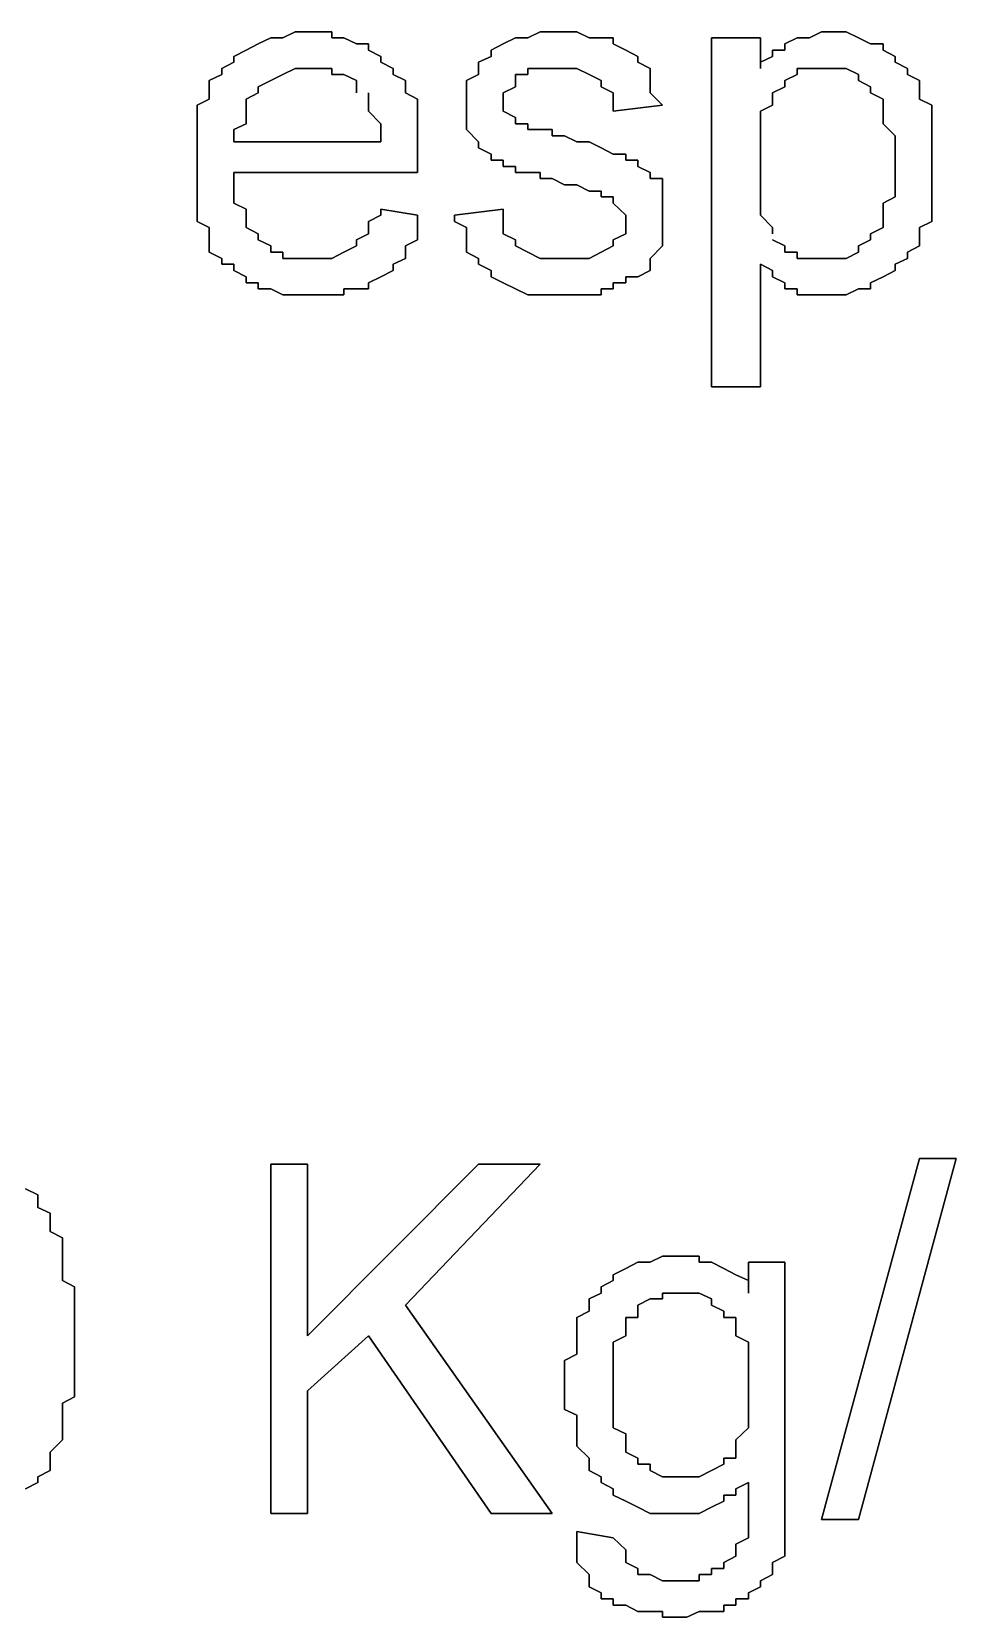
# Model space of a CAD drawing. Header units: metres. Extents: x 2.9 to 42.8, y 1.7 to 28.7.
# Drawn here: x 40.7582 to 41.0245, y 23.585 to 24.0418 of the extents above; entities that cross this region are included whole.
import ezdxf

# ---------------------------------------------------------------- set-up
doc = ezdxf.new("R2010")
doc.units = ezdxf.units.M
doc.layers.add('GRIS', color=8, linetype='Continuous')

msp = doc.modelspace()

# ---------------------------------------------------------------- linework, layer by layer
at = {"layer": 'GRIS', "lineweight": -3}
for points in [[(40.834, 24.0418), (40.8305, 24.04), (40.834, 24.0418)], [(40.8376, 24.0418), (40.834, 24.0418), (40.8376, 24.0418)], [(40.8411, 24.0418), (40.8376, 24.0418), (40.8411, 24.0418)], [(40.8446, 24.0418), (40.8411, 24.0418), (40.8446, 24.0418)], [(40.8446, 24.04), (40.8446, 24.0418), (40.8446, 24.04)], [(40.9046, 24.0418), (40.9011, 24.04), (40.9046, 24.0418)], [(40.9081, 24.0418), (40.9046, 24.0418), (40.9081, 24.0418)], [(40.9116, 24.0418), (40.9081, 24.0418), (40.9116, 24.0418)], [(40.9152, 24.0418), (40.9116, 24.0418), (40.9152, 24.0418)], [(40.9187, 24.04), (40.9152, 24.0418), (40.9187, 24.04)], [(40.9857, 24.0418), (40.9822, 24.04), (40.9857, 24.0418)], [(40.9893, 24.0418), (40.9857, 24.0418), (40.9893, 24.0418)], [(40.9928, 24.0418), (40.9893, 24.0418), (40.9928, 24.0418)], [(40.9963, 24.04), (40.9928, 24.0418), (40.9963, 24.04)], [(40.8234, 24.0383), (40.8199, 24.0365), (40.8234, 24.0383)], [(40.827, 24.04), (40.8234, 24.0383), (40.827, 24.04)], [(40.8305, 24.04), (40.827, 24.04), (40.8305, 24.04)], [(40.8481, 24.04), (40.8446, 24.04), (40.8481, 24.04)], [(40.8517, 24.0383), (40.8481, 24.04), (40.8517, 24.0383)], [(40.8552, 24.0383), (40.8517, 24.0383), (40.8552, 24.0383)], [(40.8552, 24.0365), (40.8552, 24.0383), (40.8552, 24.0365)], [(40.894, 24.0383), (40.8905, 24.0365), (40.894, 24.0383)], [(40.8975, 24.04), (40.894, 24.0383), (40.8975, 24.04)], [(40.9011, 24.04), (40.8975, 24.04), (40.9011, 24.04)], [(40.9222, 24.04), (40.9187, 24.04), (40.9222, 24.04)], [(40.9257, 24.04), (40.9222, 24.04), (40.9257, 24.04)], [(40.9257, 24.0383), (40.9257, 24.04), (40.9257, 24.0383)], [(40.9293, 24.0365), (40.9257, 24.0383), (40.9293, 24.0365)], [(40.9681, 24.04), (40.954, 24.04), (40.9681, 24.04)], [(40.954, 24.04), (40.954, 23.9395), (40.954, 24.04)], [(40.9681, 24.0312), (40.9681, 24.04), (40.9681, 24.0312)], [(40.9787, 24.04), (40.9751, 24.0383), (40.9787, 24.04)], [(40.9751, 24.0383), (40.9751, 24.0365), (40.9751, 24.0383)], [(40.9822, 24.04), (40.9787, 24.04), (40.9822, 24.04)], [(40.9998, 24.0383), (40.9963, 24.04), (40.9998, 24.0383)], [(41.0034, 24.0383), (40.9998, 24.0383), (41.0034, 24.0383)], [(41.0034, 24.0365), (41.0034, 24.0383), (41.0034, 24.0365)], [(40.8164, 24.033), (40.8129, 24.0312), (40.8164, 24.033)], [(40.8199, 24.0365), (40.8164, 24.0347), (40.8199, 24.0365)], [(40.8164, 24.0347), (40.8164, 24.033), (40.8164, 24.0347)], [(40.8587, 24.0347), (40.8552, 24.0365), (40.8587, 24.0347)], [(40.8587, 24.033), (40.8587, 24.0347), (40.8587, 24.033)], [(40.8623, 24.0312), (40.8587, 24.033), (40.8623, 24.0312)], [(40.8905, 24.0347), (40.8869, 24.033), (40.8905, 24.0347)], [(40.8869, 24.033), (40.8869, 24.0312), (40.8869, 24.033)], [(40.8905, 24.0365), (40.8905, 24.0347), (40.8905, 24.0365)], [(40.9328, 24.0347), (40.9293, 24.0365), (40.9328, 24.0347)], [(40.9328, 24.033), (40.9328, 24.0347), (40.9328, 24.033)], [(40.9363, 24.0312), (40.9328, 24.033), (40.9363, 24.0312)], [(40.9716, 24.0347), (40.9681, 24.033), (40.9716, 24.0347)], [(40.9681, 24.033), (40.9681, 24.0312), (40.9681, 24.033)], [(40.9751, 24.0365), (40.9716, 24.0365), (40.9751, 24.0365)], [(40.9716, 24.0365), (40.9716, 24.0347), (40.9716, 24.0365)], [(41.0069, 24.0347), (41.0034, 24.0365), (41.0069, 24.0347)], [(41.0069, 24.033), (41.0069, 24.0347), (41.0069, 24.033)], [(41.0104, 24.0312), (41.0069, 24.033), (41.0104, 24.0312)], [(40.8129, 24.0295), (40.8093, 24.0277), (40.8129, 24.0295)], [(40.8093, 24.0277), (40.8093, 24.0259), (40.8093, 24.0277)], [(40.8129, 24.0312), (40.8129, 24.0295), (40.8129, 24.0312)], [(40.8234, 24.0259), (40.827, 24.0277), (40.8234, 24.0259)], [(40.827, 24.0277), (40.8305, 24.0295), (40.827, 24.0277)], [(40.8305, 24.0295), (40.834, 24.0312), (40.8305, 24.0295)], [(40.834, 24.0312), (40.8376, 24.0312), (40.834, 24.0312)], [(40.8376, 24.0312), (40.8411, 24.0312), (40.8376, 24.0312)], [(40.8411, 24.0312), (40.8446, 24.0312), (40.8411, 24.0312)], [(40.8446, 24.0312), (40.8446, 24.0295), (40.8446, 24.0312)], [(40.8446, 24.0295), (40.8481, 24.0295), (40.8446, 24.0295)], [(40.8481, 24.0295), (40.8517, 24.0277), (40.8481, 24.0295)], [(40.8517, 24.0277), (40.8517, 24.0259), (40.8517, 24.0277)], [(40.8623, 24.0295), (40.8623, 24.0312), (40.8623, 24.0295)], [(40.8658, 24.0277), (40.8623, 24.0295), (40.8658, 24.0277)], [(40.8658, 24.0259), (40.8658, 24.0277), (40.8658, 24.0259)], [(40.8869, 24.0295), (40.8834, 24.0277), (40.8869, 24.0295)], [(40.8834, 24.0277), (40.8834, 24.0259), (40.8834, 24.0277)], [(40.8869, 24.0312), (40.8869, 24.0295), (40.8869, 24.0312)], [(40.8975, 24.0277), (40.8975, 24.0295), (40.8975, 24.0277)], [(40.8975, 24.0295), (40.9011, 24.0295), (40.8975, 24.0295)], [(40.8975, 24.0259), (40.8975, 24.0277), (40.8975, 24.0259)], [(40.9011, 24.0295), (40.9011, 24.0312), (40.9011, 24.0295)], [(40.9011, 24.0312), (40.9046, 24.0312), (40.9011, 24.0312)], [(40.9046, 24.0312), (40.9081, 24.0312), (40.9046, 24.0312)], [(40.9081, 24.0312), (40.9116, 24.0312), (40.9081, 24.0312)], [(40.9116, 24.0312), (40.9152, 24.0312), (40.9116, 24.0312)], [(40.9152, 24.0312), (40.9187, 24.0295), (40.9152, 24.0312)], [(40.9187, 24.0295), (40.9222, 24.0277), (40.9187, 24.0295)], [(40.9222, 24.0277), (40.9222, 24.0259), (40.9222, 24.0277)], [(40.9363, 24.0277), (40.9363, 24.0312), (40.9363, 24.0277)], [(40.9363, 24.0259), (40.9363, 24.0277), (40.9363, 24.0259)], [(40.9751, 24.0277), (40.9787, 24.0295), (40.9751, 24.0277)], [(40.9751, 24.0259), (40.9751, 24.0277), (40.9751, 24.0259)], [(40.9787, 24.0295), (40.9787, 24.0312), (40.9787, 24.0295)], [(40.9787, 24.0312), (40.9822, 24.0312), (40.9787, 24.0312)], [(40.9822, 24.0312), (40.9857, 24.0312), (40.9822, 24.0312)], [(40.9857, 24.0312), (40.9893, 24.0312), (40.9857, 24.0312)], [(40.9893, 24.0312), (40.9928, 24.0312), (40.9893, 24.0312)], [(40.9928, 24.0312), (40.9963, 24.0295), (40.9928, 24.0312)], [(40.9963, 24.0295), (40.9963, 24.0277), (40.9963, 24.0295)], [(40.9963, 24.0277), (40.9998, 24.0259), (40.9963, 24.0277)], [(41.0104, 24.0295), (41.0104, 24.0312), (41.0104, 24.0295)], [(41.0139, 24.0277), (41.0104, 24.0295), (41.0139, 24.0277)], [(41.0139, 24.0259), (41.0139, 24.0277), (41.0139, 24.0259)], [(40.8093, 24.0259), (40.8093, 24.0242), (40.8093, 24.0259)], [(40.8093, 24.0242), (40.8093, 24.0224), (40.8093, 24.0242)], [(40.8199, 24.0224), (40.8234, 24.0242), (40.8199, 24.0224)], [(40.8234, 24.0242), (40.8234, 24.0259), (40.8234, 24.0242)], [(40.8517, 24.0259), (40.8517, 24.0242), (40.8517, 24.0259)], [(40.8552, 24.0242), (40.8552, 24.0224), (40.8552, 24.0242)], [(40.8658, 24.0242), (40.8658, 24.0259), (40.8658, 24.0242)], [(40.8693, 24.0224), (40.8658, 24.0242), (40.8693, 24.0224)], [(40.8834, 24.0259), (40.8834, 24.0224), (40.8834, 24.0259)], [(40.894, 24.0242), (40.8975, 24.0259), (40.894, 24.0242)], [(40.894, 24.0224), (40.894, 24.0242), (40.894, 24.0224)], [(40.9222, 24.0259), (40.9257, 24.0242), (40.9222, 24.0259)], [(40.9257, 24.0242), (40.9257, 24.0224), (40.9257, 24.0242)], [(40.9363, 24.0242), (40.9363, 24.0259), (40.9363, 24.0242)], [(40.9399, 24.0206), (40.9363, 24.0242), (40.9399, 24.0206)], [(40.9716, 24.0242), (40.9751, 24.0259), (40.9716, 24.0242)], [(40.9716, 24.0224), (40.9716, 24.0242), (40.9716, 24.0224)], [(40.9998, 24.0259), (40.9998, 24.0242), (40.9998, 24.0259)], [(40.9998, 24.0242), (41.0034, 24.0224), (40.9998, 24.0242)], [(41.0139, 24.0242), (41.0139, 24.0259), (41.0139, 24.0242)], [(41.0139, 24.0224), (41.0139, 24.0242), (41.0139, 24.0224)], [(40.8093, 24.0224), (40.8058, 24.0206), (40.8093, 24.0224)], [(40.8058, 24.0206), (40.8058, 24.0189), (40.8058, 24.0206)], [(40.8058, 24.0189), (40.8058, 24.0153), (40.8058, 24.0189)], [(40.8199, 24.0206), (40.8199, 24.0224), (40.8199, 24.0206)], [(40.8199, 24.0189), (40.8199, 24.0206), (40.8199, 24.0189)], [(40.8199, 24.0153), (40.8199, 24.0189), (40.8199, 24.0153)], [(40.8552, 24.0224), (40.8552, 24.0206), (40.8552, 24.0224)], [(40.8552, 24.0206), (40.8552, 24.0189), (40.8552, 24.0206)], [(40.8552, 24.0189), (40.8587, 24.0153), (40.8552, 24.0189)], [(40.8693, 24.0206), (40.8693, 24.0224), (40.8693, 24.0206)], [(40.8693, 24.0189), (40.8693, 24.0206), (40.8693, 24.0189)], [(40.8693, 24.0153), (40.8693, 24.0189), (40.8693, 24.0153)], [(40.8834, 24.0224), (40.8834, 24.0206), (40.8834, 24.0224)], [(40.8834, 24.0206), (40.8834, 24.0171), (40.8834, 24.0206)], [(40.894, 24.0189), (40.894, 24.0224), (40.894, 24.0189)], [(40.8975, 24.0171), (40.894, 24.0189), (40.8975, 24.0171)], [(40.9257, 24.0224), (40.9257, 24.0189), (40.9257, 24.0224)], [(40.9257, 24.0189), (40.9399, 24.0206), (40.9257, 24.0189)], [(40.9681, 24.0189), (40.9716, 24.0206), (40.9681, 24.0189)], [(40.9681, 24.0171), (40.9681, 24.0189), (40.9681, 24.0171)], [(40.9716, 24.0206), (40.9716, 24.0224), (40.9716, 24.0206)], [(41.0034, 24.0224), (41.0034, 24.0206), (41.0034, 24.0224)], [(41.0034, 24.0206), (41.0034, 24.0189), (41.0034, 24.0206)], [(41.0034, 24.0189), (41.0034, 24.0171), (41.0034, 24.0189)], [(41.0175, 24.0206), (41.0139, 24.0224), (41.0175, 24.0206)], [(41.0175, 24.0189), (41.0175, 24.0206), (41.0175, 24.0189)], [(41.0175, 24.0171), (41.0175, 24.0189), (41.0175, 24.0171)], [(40.8058, 24.0153), (40.8058, 24.0136), (40.8058, 24.0153)], [(40.8164, 24.0136), (40.8199, 24.0153), (40.8164, 24.0136)], [(40.8587, 24.0153), (40.8587, 24.0136), (40.8587, 24.0153)], [(40.8693, 24.0136), (40.8693, 24.0153), (40.8693, 24.0136)], [(40.8834, 24.0171), (40.8834, 24.0153), (40.8834, 24.0171)], [(40.8834, 24.0153), (40.8834, 24.0136), (40.8834, 24.0153)], [(40.8975, 24.0153), (40.8975, 24.0171), (40.8975, 24.0153)], [(40.9011, 24.0153), (40.8975, 24.0153), (40.9011, 24.0153)], [(40.9011, 24.0136), (40.9011, 24.0153), (40.9011, 24.0136)], [(40.9681, 24.0153), (40.9681, 24.0171), (40.9681, 24.0153)], [(40.9681, 24.0118), (40.9681, 24.0153), (40.9681, 24.0118)], [(41.0034, 24.0171), (41.0034, 24.0153), (41.0034, 24.0171)], [(41.0034, 24.0153), (41.0069, 24.0118), (41.0034, 24.0153)], [(41.0175, 24.0136), (41.0175, 24.0171), (41.0175, 24.0136)], [(40.8058, 24.0136), (40.8058, 24.0118), (40.8058, 24.0136)], [(40.8058, 24.0118), (40.8058, 24.0083), (40.8058, 24.0118)], [(40.8164, 24.0101), (40.8164, 24.0136), (40.8164, 24.0101)], [(40.8587, 24.0101), (40.8164, 24.0101), (40.8587, 24.0101)], [(40.8587, 24.0136), (40.8587, 24.0101), (40.8587, 24.0136)], [(40.8693, 24.0101), (40.8693, 24.0136), (40.8693, 24.0101)], [(40.8693, 24.0083), (40.8693, 24.0101), (40.8693, 24.0083)], [(40.8834, 24.0136), (40.8869, 24.0101), (40.8834, 24.0136)], [(40.8869, 24.0101), (40.8869, 24.0083), (40.8869, 24.0101)], [(40.9046, 24.0136), (40.9011, 24.0136), (40.9046, 24.0136)], [(40.9081, 24.0136), (40.9046, 24.0136), (40.9081, 24.0136)], [(40.9081, 24.0118), (40.9081, 24.0136), (40.9081, 24.0118)], [(40.9116, 24.0118), (40.9081, 24.0118), (40.9116, 24.0118)], [(40.9152, 24.0101), (40.9116, 24.0118), (40.9152, 24.0101)], [(40.9187, 24.0101), (40.9152, 24.0101), (40.9187, 24.0101)], [(40.9222, 24.0083), (40.9187, 24.0101), (40.9222, 24.0083)], [(40.9681, 24.0101), (40.9681, 24.0118), (40.9681, 24.0101)], [(40.9681, 24.0083), (40.9681, 24.0101), (40.9681, 24.0083)], [(41.0069, 24.0118), (41.0069, 24.0101), (41.0069, 24.0118)], [(41.0069, 24.0101), (41.0069, 24.0065), (41.0069, 24.0101)], [(41.0175, 24.0118), (41.0175, 24.0136), (41.0175, 24.0118)], [(41.0175, 24.0101), (41.0175, 24.0118), (41.0175, 24.0101)], [(41.0175, 24.0065), (41.0175, 24.0101), (41.0175, 24.0065)], [(40.8058, 24.0083), (40.8058, 24.0065), (40.8058, 24.0083)], [(40.8058, 24.0065), (40.8058, 24.003), (40.8058, 24.0065)], [(40.8693, 24.0048), (40.8693, 24.0083), (40.8693, 24.0048)], [(40.8869, 24.0083), (40.8905, 24.0065), (40.8869, 24.0083)], [(40.8905, 24.0065), (40.8905, 24.0048), (40.8905, 24.0065)], [(40.9257, 24.0065), (40.9222, 24.0083), (40.9257, 24.0065)], [(40.9293, 24.0065), (40.9257, 24.0065), (40.9293, 24.0065)], [(40.9293, 24.0048), (40.9293, 24.0065), (40.9293, 24.0048)], [(40.9681, 24.0048), (40.9681, 24.0083), (40.9681, 24.0048)], [(41.0069, 24.0065), (41.0069, 24.0048), (41.0069, 24.0065)], [(41.0175, 24.0048), (41.0175, 24.0065), (41.0175, 24.0048)], [(40.8058, 24.003), (40.8058, 24.0012), (40.8058, 24.003)], [(40.8058, 24.0012), (40.8058, 23.9995), (40.8058, 24.0012)], [(40.8164, 23.9977), (40.8164, 24.0012), (40.8164, 23.9977)], [(40.8164, 24.0012), (40.8693, 24.0012), (40.8164, 24.0012)], [(40.8693, 24.003), (40.8693, 24.0048), (40.8693, 24.003)], [(40.8693, 24.0012), (40.8693, 24.003), (40.8693, 24.0012)], [(40.8905, 24.0048), (40.894, 24.0048), (40.8905, 24.0048)], [(40.894, 24.0048), (40.894, 24.003), (40.894, 24.0048)], [(40.894, 24.003), (40.8975, 24.003), (40.894, 24.003)], [(40.8975, 24.003), (40.8975, 24.0012), (40.8975, 24.003)], [(40.8975, 24.0012), (40.9011, 24.0012), (40.8975, 24.0012)], [(40.9011, 24.0012), (40.9046, 24.0012), (40.9011, 24.0012)], [(40.9046, 24.0012), (40.9046, 23.9995), (40.9046, 24.0012)], [(40.9328, 24.0048), (40.9293, 24.0048), (40.9328, 24.0048)], [(40.9328, 24.003), (40.9328, 24.0048), (40.9328, 24.003)], [(40.9363, 24.0012), (40.9328, 24.003), (40.9363, 24.0012)], [(40.9363, 23.9995), (40.9363, 24.0012), (40.9363, 23.9995)], [(40.9681, 24.003), (40.9681, 24.0048), (40.9681, 24.003)], [(40.9681, 23.9995), (40.9681, 24.003), (40.9681, 23.9995)], [(41.0069, 24.0048), (41.0069, 24.003), (41.0069, 24.0048)], [(41.0069, 24.003), (41.0069, 23.9995), (41.0069, 24.003)], [(41.0175, 24.0012), (41.0175, 24.0048), (41.0175, 24.0012)], [(41.0175, 23.9995), (41.0175, 24.0012), (41.0175, 23.9995)], [(40.8058, 23.9995), (40.8058, 23.9959), (40.8058, 23.9995)], [(40.8058, 23.9959), (40.8058, 23.9942), (40.8058, 23.9959)], [(40.8164, 23.9959), (40.8164, 23.9977), (40.8164, 23.9959)], [(40.8164, 23.9924), (40.8164, 23.9959), (40.8164, 23.9924)], [(40.9046, 23.9995), (40.9081, 23.9995), (40.9046, 23.9995)], [(40.9081, 23.9995), (40.9116, 23.9977), (40.9081, 23.9995)], [(40.9116, 23.9977), (40.9152, 23.9977), (40.9116, 23.9977)], [(40.9152, 23.9977), (40.9187, 23.9959), (40.9152, 23.9977)], [(40.9187, 23.9959), (40.9222, 23.9959), (40.9187, 23.9959)], [(40.9222, 23.9959), (40.9222, 23.9942), (40.9222, 23.9959)], [(40.9399, 23.9995), (40.9363, 23.9995), (40.9399, 23.9995)], [(40.9399, 23.9977), (40.9399, 23.9995), (40.9399, 23.9977)], [(40.9399, 23.9959), (40.9399, 23.9977), (40.9399, 23.9959)], [(40.9399, 23.9924), (40.9399, 23.9959), (40.9399, 23.9924)], [(40.9681, 23.9977), (40.9681, 23.9995), (40.9681, 23.9977)], [(40.9681, 23.9942), (40.9681, 23.9977), (40.9681, 23.9942)], [(41.0069, 23.9995), (41.0069, 23.9977), (41.0069, 23.9995)], [(41.0069, 23.9977), (41.0069, 23.9942), (41.0069, 23.9977)], [(41.0175, 23.9959), (41.0175, 23.9995), (41.0175, 23.9959)], [(41.0175, 23.9942), (41.0175, 23.9959), (41.0175, 23.9942)], [(40.8058, 23.9942), (40.8058, 23.9907), (40.8058, 23.9942)], [(40.8199, 23.9907), (40.8164, 23.9924), (40.8199, 23.9907)], [(40.9222, 23.9942), (40.9257, 23.9942), (40.9222, 23.9942)], [(40.9257, 23.9942), (40.9257, 23.9924), (40.9257, 23.9942)], [(40.9257, 23.9924), (40.9293, 23.9889), (40.9257, 23.9924)], [(40.9399, 23.9907), (40.9399, 23.9924), (40.9399, 23.9907)], [(40.9681, 23.9924), (40.9681, 23.9942), (40.9681, 23.9924)], [(40.9681, 23.9907), (40.9681, 23.9924), (40.9681, 23.9907)], [(41.0069, 23.9942), (41.0034, 23.9924), (41.0069, 23.9942)], [(41.0034, 23.9924), (41.0034, 23.9907), (41.0034, 23.9924)], [(41.0175, 23.9924), (41.0175, 23.9942), (41.0175, 23.9924)], [(41.0175, 23.9889), (41.0175, 23.9924), (41.0175, 23.9889)], [(40.8058, 23.9907), (40.8058, 23.9889), (40.8058, 23.9907)], [(40.8058, 23.9889), (40.8058, 23.9871), (40.8058, 23.9889)], [(40.8058, 23.9871), (40.8093, 23.9854), (40.8058, 23.9871)], [(40.8199, 23.9889), (40.8199, 23.9907), (40.8199, 23.9889)], [(40.8199, 23.9854), (40.8199, 23.9889), (40.8199, 23.9854)], [(40.8587, 23.9889), (40.8552, 23.9871), (40.8587, 23.9889)], [(40.8552, 23.9871), (40.8552, 23.9836), (40.8552, 23.9871)], [(40.8587, 23.9907), (40.8587, 23.9889), (40.8587, 23.9907)], [(40.8693, 23.9889), (40.8587, 23.9907), (40.8693, 23.9889)], [(40.8693, 23.9871), (40.8693, 23.9889), (40.8693, 23.9871)], [(40.8693, 23.9836), (40.8693, 23.9871), (40.8693, 23.9836)], [(40.894, 23.9907), (40.8799, 23.9889), (40.894, 23.9907)], [(40.8799, 23.9889), (40.8799, 23.9871), (40.8799, 23.9889)], [(40.8799, 23.9871), (40.8834, 23.9854), (40.8799, 23.9871)], [(40.894, 23.9889), (40.894, 23.9907), (40.894, 23.9889)], [(40.894, 23.9854), (40.894, 23.9889), (40.894, 23.9854)], [(40.9293, 23.9889), (40.9293, 23.9871), (40.9293, 23.9889)], [(40.9293, 23.9871), (40.9293, 23.9854), (40.9293, 23.9871)], [(40.9399, 23.9889), (40.9399, 23.9907), (40.9399, 23.9889)], [(40.9399, 23.9871), (40.9399, 23.9889), (40.9399, 23.9871)], [(40.9399, 23.9836), (40.9399, 23.9871), (40.9399, 23.9836)], [(40.9681, 23.9889), (40.9681, 23.9907), (40.9681, 23.9889)], [(40.9716, 23.9854), (40.9681, 23.9889), (40.9716, 23.9854)], [(41.0034, 23.9907), (41.0034, 23.9871), (41.0034, 23.9907)], [(41.0034, 23.9871), (41.0034, 23.9854), (41.0034, 23.9871)], [(41.0139, 23.9854), (41.0175, 23.9871), (41.0139, 23.9854)], [(41.0175, 23.9871), (41.0175, 23.9889), (41.0175, 23.9871)], [(40.8093, 23.9854), (40.8093, 23.9818), (40.8093, 23.9854)], [(40.8234, 23.9836), (40.8199, 23.9854), (40.8234, 23.9836)], [(40.8234, 23.9818), (40.8234, 23.9836), (40.8234, 23.9818)], [(40.8552, 23.9836), (40.8517, 23.9818), (40.8552, 23.9836)], [(40.8693, 23.9818), (40.8693, 23.9836), (40.8693, 23.9818)], [(40.8834, 23.9854), (40.8834, 23.9818), (40.8834, 23.9854)], [(40.894, 23.9836), (40.894, 23.9854), (40.894, 23.9836)], [(40.8975, 23.9818), (40.894, 23.9836), (40.8975, 23.9818)], [(40.9293, 23.9836), (40.9257, 23.9818), (40.9293, 23.9836)], [(40.9293, 23.9854), (40.9293, 23.9836), (40.9293, 23.9854)], [(40.9399, 23.9818), (40.9399, 23.9836), (40.9399, 23.9818)], [(40.9716, 23.9836), (40.9716, 23.9854), (40.9716, 23.9836)], [(41.0034, 23.9854), (40.9998, 23.9836), (41.0034, 23.9854)], [(40.9998, 23.9836), (40.9998, 23.9818), (40.9998, 23.9836)], [(41.0139, 23.9836), (41.0139, 23.9854), (41.0139, 23.9836)], [(41.0139, 23.9818), (41.0139, 23.9836), (41.0139, 23.9818)], [(40.8093, 23.9818), (40.8093, 23.9801), (40.8093, 23.9818)], [(40.8093, 23.9801), (40.8093, 23.9783), (40.8093, 23.9801)], [(40.8093, 23.9783), (40.8129, 23.9765), (40.8093, 23.9783)], [(40.827, 23.9801), (40.8234, 23.9818), (40.827, 23.9801)], [(40.827, 23.9783), (40.827, 23.9801), (40.827, 23.9783)], [(40.8305, 23.9783), (40.827, 23.9783), (40.8305, 23.9783)], [(40.8305, 23.9765), (40.8305, 23.9783), (40.8305, 23.9765)], [(40.8481, 23.9783), (40.8446, 23.9765), (40.8481, 23.9783)], [(40.8517, 23.9801), (40.8481, 23.9783), (40.8517, 23.9801)], [(40.8517, 23.9818), (40.8517, 23.9801), (40.8517, 23.9818)], [(40.8658, 23.9801), (40.8693, 23.9818), (40.8658, 23.9801)], [(40.8658, 23.9783), (40.8658, 23.9801), (40.8658, 23.9783)], [(40.8658, 23.9765), (40.8658, 23.9783), (40.8658, 23.9765)], [(40.8834, 23.9818), (40.8834, 23.9801), (40.8834, 23.9818)], [(40.8834, 23.9801), (40.8834, 23.9783), (40.8834, 23.9801)], [(40.8834, 23.9783), (40.8869, 23.9765), (40.8834, 23.9783)], [(40.8975, 23.9801), (40.8975, 23.9818), (40.8975, 23.9801)], [(40.9011, 23.9783), (40.8975, 23.9801), (40.9011, 23.9783)], [(40.9046, 23.9765), (40.9011, 23.9783), (40.9046, 23.9765)], [(40.9222, 23.9783), (40.9187, 23.9765), (40.9222, 23.9783)], [(40.9257, 23.9801), (40.9222, 23.9783), (40.9257, 23.9801)], [(40.9257, 23.9818), (40.9257, 23.9801), (40.9257, 23.9818)], [(40.9363, 23.9765), (40.9399, 23.9801), (40.9363, 23.9765)], [(40.9399, 23.9801), (40.9399, 23.9818), (40.9399, 23.9801)], [(40.9751, 23.9801), (40.9716, 23.9818), (40.9751, 23.9801)], [(40.9751, 23.9783), (40.9751, 23.9801), (40.9751, 23.9783)], [(40.9787, 23.9783), (40.9751, 23.9783), (40.9787, 23.9783)], [(40.9787, 23.9765), (40.9787, 23.9783), (40.9787, 23.9765)], [(40.9963, 23.9783), (40.9928, 23.9765), (40.9963, 23.9783)], [(40.9998, 23.9818), (40.9963, 23.9801), (40.9998, 23.9818)], [(40.9963, 23.9801), (40.9963, 23.9783), (40.9963, 23.9801)], [(41.0104, 23.9783), (41.0139, 23.9801), (41.0104, 23.9783)], [(41.0104, 23.9765), (41.0104, 23.9783), (41.0104, 23.9765)], [(41.0139, 23.9801), (41.0139, 23.9818), (41.0139, 23.9801)], [(40.8129, 23.9765), (40.8129, 23.9748), (40.8129, 23.9765)], [(40.8129, 23.9748), (40.8164, 23.9748), (40.8129, 23.9748)], [(40.8164, 23.9748), (40.8164, 23.973), (40.8164, 23.9748)], [(40.8164, 23.973), (40.8199, 23.9712), (40.8164, 23.973)], [(40.834, 23.9765), (40.8305, 23.9765), (40.834, 23.9765)], [(40.8376, 23.9765), (40.834, 23.9765), (40.8376, 23.9765)], [(40.8411, 23.9765), (40.8376, 23.9765), (40.8411, 23.9765)], [(40.8446, 23.9765), (40.8411, 23.9765), (40.8446, 23.9765)], [(40.8587, 23.9712), (40.8623, 23.973), (40.8587, 23.9712)], [(40.8623, 23.9748), (40.8658, 23.9765), (40.8623, 23.9748)], [(40.8623, 23.973), (40.8623, 23.9748), (40.8623, 23.973)], [(40.8869, 23.9765), (40.8869, 23.9748), (40.8869, 23.9765)], [(40.8869, 23.9748), (40.8905, 23.973), (40.8869, 23.9748)], [(40.8905, 23.973), (40.8905, 23.9712), (40.8905, 23.973)], [(40.9081, 23.9765), (40.9046, 23.9765), (40.9081, 23.9765)], [(40.9116, 23.9765), (40.9081, 23.9765), (40.9116, 23.9765)], [(40.9152, 23.9765), (40.9116, 23.9765), (40.9152, 23.9765)], [(40.9187, 23.9765), (40.9152, 23.9765), (40.9187, 23.9765)], [(40.9328, 23.9712), (40.9363, 23.973), (40.9328, 23.9712)], [(40.9363, 23.9748), (40.9363, 23.9765), (40.9363, 23.9748)], [(40.9363, 23.973), (40.9363, 23.9748), (40.9363, 23.973)], [(40.9681, 23.9395), (40.9681, 23.9748), (40.9681, 23.9395)], [(40.9681, 23.9748), (40.9716, 23.973), (40.9681, 23.9748)], [(40.9716, 23.973), (40.9716, 23.9712), (40.9716, 23.973)], [(40.9822, 23.9765), (40.9787, 23.9765), (40.9822, 23.9765)], [(40.9857, 23.9765), (40.9822, 23.9765), (40.9857, 23.9765)], [(40.9893, 23.9765), (40.9857, 23.9765), (40.9893, 23.9765)], [(40.9928, 23.9765), (40.9893, 23.9765), (40.9928, 23.9765)], [(41.0034, 23.9712), (41.0069, 23.973), (41.0034, 23.9712)], [(41.0069, 23.9748), (41.0104, 23.9765), (41.0069, 23.9748)], [(41.0069, 23.973), (41.0069, 23.9748), (41.0069, 23.973)], [(40.8199, 23.9712), (40.8199, 23.9695), (40.8199, 23.9712)], [(40.8199, 23.9695), (40.8234, 23.9695), (40.8199, 23.9695)], [(40.8234, 23.9695), (40.8234, 23.9677), (40.8234, 23.9695)], [(40.8552, 23.9695), (40.8587, 23.9712), (40.8552, 23.9695)], [(40.8552, 23.9677), (40.8552, 23.9695), (40.8552, 23.9677)], [(40.8905, 23.9712), (40.894, 23.9695), (40.8905, 23.9712)], [(40.894, 23.9695), (40.8975, 23.9677), (40.894, 23.9695)], [(40.9257, 23.9677), (40.9257, 23.9695), (40.9257, 23.9677)], [(40.9257, 23.9695), (40.9293, 23.9695), (40.9257, 23.9695)], [(40.9293, 23.9695), (40.9293, 23.9712), (40.9293, 23.9695)], [(40.9293, 23.9712), (40.9328, 23.9712), (40.9293, 23.9712)], [(40.9716, 23.9712), (40.9751, 23.9695), (40.9716, 23.9712)], [(40.9751, 23.9695), (40.9751, 23.9677), (40.9751, 23.9695)], [(40.9998, 23.9695), (41.0034, 23.9712), (40.9998, 23.9695)], [(40.9998, 23.9677), (40.9998, 23.9695), (40.9998, 23.9677)], [(40.8234, 23.9677), (40.827, 23.9677), (40.8234, 23.9677)], [(40.827, 23.9677), (40.8305, 23.966), (40.827, 23.9677)], [(40.8305, 23.966), (40.834, 23.966), (40.8305, 23.966)], [(40.834, 23.966), (40.8376, 23.966), (40.834, 23.966)], [(40.8376, 23.966), (40.8411, 23.966), (40.8376, 23.966)], [(40.8411, 23.966), (40.8446, 23.966), (40.8411, 23.966)], [(40.8446, 23.966), (40.8481, 23.966), (40.8446, 23.966)], [(40.8481, 23.966), (40.8481, 23.9677), (40.8481, 23.966)], [(40.8481, 23.9677), (40.8517, 23.9677), (40.8481, 23.9677)], [(40.8517, 23.9677), (40.8552, 23.9677), (40.8517, 23.9677)], [(40.8975, 23.9677), (40.9011, 23.966), (40.8975, 23.9677)], [(40.9011, 23.966), (40.9046, 23.966), (40.9011, 23.966)], [(40.9046, 23.966), (40.9081, 23.966), (40.9046, 23.966)], [(40.9081, 23.966), (40.9116, 23.966), (40.9081, 23.966)], [(40.9116, 23.966), (40.9152, 23.966), (40.9116, 23.966)], [(40.9152, 23.966), (40.9187, 23.966), (40.9152, 23.966)], [(40.9187, 23.966), (40.9222, 23.966), (40.9187, 23.966)], [(40.9222, 23.966), (40.9222, 23.9677), (40.9222, 23.966)], [(40.9222, 23.9677), (40.9257, 23.9677), (40.9222, 23.9677)], [(40.9751, 23.9677), (40.9787, 23.9677), (40.9751, 23.9677)], [(40.9787, 23.9677), (40.9787, 23.966), (40.9787, 23.9677)], [(40.9787, 23.966), (40.9822, 23.966), (40.9787, 23.966)], [(40.9822, 23.966), (40.9857, 23.966), (40.9822, 23.966)], [(40.9857, 23.966), (40.9893, 23.966), (40.9857, 23.966)], [(40.9893, 23.966), (40.9928, 23.966), (40.9893, 23.966)], [(40.9928, 23.966), (40.9963, 23.9677), (40.9928, 23.966)], [(40.9963, 23.9677), (40.9998, 23.9677), (40.9963, 23.9677)], [(40.954, 23.9395), (40.9681, 23.9395), (40.954, 23.9395)], [(41.0139, 23.7172), (40.9857, 23.6132), (41.0139, 23.7172)], [(40.9963, 23.6132), (41.0245, 23.7172), (40.9963, 23.6132)], [(41.0245, 23.7172), (41.0139, 23.7172), (41.0245, 23.7172)], [(40.8376, 23.7155), (40.827, 23.7155), (40.8376, 23.7155)], [(40.827, 23.7155), (40.827, 23.6149), (40.827, 23.7155)], [(40.8869, 23.7155), (40.8376, 23.6661), (40.8869, 23.7155)], [(40.8376, 23.6661), (40.8376, 23.7155), (40.8376, 23.6661)], [(40.8658, 23.6749), (40.9046, 23.7155), (40.8658, 23.6749)], [(40.9046, 23.7155), (40.8869, 23.7155), (40.9046, 23.7155)], [(40.7599, 23.7067), (40.7564, 23.7084), (40.7599, 23.7067)], [(40.7599, 23.7049), (40.7599, 23.7067), (40.7599, 23.7049)], [(40.7599, 23.7031), (40.7599, 23.7049), (40.7599, 23.7031)], [(40.7635, 23.7014), (40.7599, 23.7031), (40.7635, 23.7014)], [(40.7635, 23.6996), (40.7635, 23.7014), (40.7635, 23.6996)], [(40.7635, 23.6961), (40.7635, 23.6996), (40.7635, 23.6961)], [(40.767, 23.6943), (40.7635, 23.6961), (40.767, 23.6943)], [(40.767, 23.6926), (40.767, 23.6943), (40.767, 23.6926)], [(40.767, 23.689), (40.767, 23.6926), (40.767, 23.689)], [(40.767, 23.6873), (40.767, 23.689), (40.767, 23.6873)], [(40.767, 23.6855), (40.767, 23.6873), (40.767, 23.6855)], [(40.767, 23.6837), (40.767, 23.6855), (40.767, 23.6837)], [(40.9293, 23.6855), (40.9257, 23.6837), (40.9293, 23.6855)], [(40.9328, 23.6873), (40.9293, 23.6855), (40.9328, 23.6873)], [(40.9363, 23.6873), (40.9328, 23.6873), (40.9363, 23.6873)], [(40.9399, 23.689), (40.9363, 23.6873), (40.9399, 23.689)], [(40.9434, 23.689), (40.9399, 23.689), (40.9434, 23.689)], [(40.9469, 23.689), (40.9434, 23.689), (40.9469, 23.689)], [(40.9504, 23.689), (40.9469, 23.689), (40.9504, 23.689)], [(40.9504, 23.6873), (40.9504, 23.689), (40.9504, 23.6873)], [(40.954, 23.6873), (40.9504, 23.6873), (40.954, 23.6873)], [(40.9575, 23.6855), (40.954, 23.6873), (40.9575, 23.6855)], [(40.961, 23.6837), (40.9575, 23.6855), (40.961, 23.6837)], [(40.9751, 23.6873), (40.9646, 23.6873), (40.9751, 23.6873)], [(40.9646, 23.6873), (40.9646, 23.6784), (40.9646, 23.6873)], [(40.9751, 23.6255), (40.9751, 23.6873), (40.9751, 23.6255)], [(40.767, 23.682), (40.767, 23.6837), (40.767, 23.682)], [(40.7705, 23.6802), (40.767, 23.682), (40.7705, 23.6802)], [(40.9257, 23.682), (40.9222, 23.6802), (40.9257, 23.682)], [(40.9257, 23.6837), (40.9257, 23.682), (40.9257, 23.6837)], [(40.9646, 23.682), (40.961, 23.6837), (40.9646, 23.682)], [(40.9646, 23.6802), (40.9646, 23.682), (40.9646, 23.6802)], [(40.7705, 23.6767), (40.7705, 23.6802), (40.7705, 23.6767)], [(40.7705, 23.6749), (40.7705, 23.6767), (40.7705, 23.6749)], [(40.9222, 23.6784), (40.9187, 23.6767), (40.9222, 23.6784)], [(40.9187, 23.6767), (40.9187, 23.6749), (40.9187, 23.6767)], [(40.9222, 23.6802), (40.9222, 23.6784), (40.9222, 23.6802)], [(40.9328, 23.6749), (40.9363, 23.6767), (40.9328, 23.6749)], [(40.9363, 23.6767), (40.9399, 23.6767), (40.9363, 23.6767)], [(40.9399, 23.6767), (40.9399, 23.6784), (40.9399, 23.6767)], [(40.9399, 23.6784), (40.9434, 23.6784), (40.9399, 23.6784)], [(40.9434, 23.6784), (40.9469, 23.6784), (40.9434, 23.6784)], [(40.9469, 23.6784), (40.9504, 23.6784), (40.9469, 23.6784)], [(40.9504, 23.6784), (40.954, 23.6767), (40.9504, 23.6784)], [(40.954, 23.6767), (40.954, 23.6749), (40.954, 23.6767)], [(40.9646, 23.6784), (40.9646, 23.6802), (40.9646, 23.6784)], [(40.7705, 23.6732), (40.7705, 23.6749), (40.7705, 23.6732)], [(40.7705, 23.6696), (40.7705, 23.6732), (40.7705, 23.6696)], [(40.9081, 23.6149), (40.8658, 23.6749), (40.9081, 23.6149)], [(40.9187, 23.6732), (40.9152, 23.6714), (40.9187, 23.6732)], [(40.9152, 23.6714), (40.9152, 23.6696), (40.9152, 23.6714)], [(40.9187, 23.6749), (40.9187, 23.6732), (40.9187, 23.6749)], [(40.9293, 23.6696), (40.9293, 23.6714), (40.9293, 23.6696)], [(40.9293, 23.6714), (40.9328, 23.6714), (40.9293, 23.6714)], [(40.9328, 23.6732), (40.9328, 23.6749), (40.9328, 23.6732)], [(40.9328, 23.6714), (40.9328, 23.6732), (40.9328, 23.6714)], [(40.954, 23.6749), (40.9575, 23.6732), (40.954, 23.6749)], [(40.9575, 23.6732), (40.9575, 23.6714), (40.9575, 23.6732)], [(40.9575, 23.6714), (40.961, 23.6714), (40.9575, 23.6714)], [(40.961, 23.6714), (40.961, 23.6696), (40.961, 23.6714)], [(40.7705, 23.6661), (40.7705, 23.6696), (40.7705, 23.6661)], [(40.9152, 23.6696), (40.9152, 23.6679), (40.9152, 23.6696)], [(40.9152, 23.6679), (40.9152, 23.6661), (40.9152, 23.6679)], [(40.9293, 23.6661), (40.9293, 23.6696), (40.9293, 23.6661)], [(40.961, 23.6696), (40.961, 23.6661), (40.961, 23.6696)], [(40.7705, 23.6643), (40.7705, 23.6661), (40.7705, 23.6643)], [(40.7705, 23.6608), (40.7705, 23.6643), (40.7705, 23.6608)], [(40.8376, 23.6502), (40.8552, 23.6661), (40.8376, 23.6502)], [(40.8552, 23.6661), (40.8905, 23.6149), (40.8552, 23.6661)], [(40.9152, 23.6661), (40.9152, 23.6643), (40.9152, 23.6661)], [(40.9152, 23.6643), (40.9152, 23.6608), (40.9152, 23.6643)], [(40.9257, 23.6643), (40.9293, 23.6661), (40.9257, 23.6643)], [(40.9257, 23.6626), (40.9257, 23.6643), (40.9257, 23.6626)], [(40.9257, 23.6608), (40.9257, 23.6626), (40.9257, 23.6608)], [(40.961, 23.6661), (40.9646, 23.6643), (40.961, 23.6661)], [(40.9646, 23.6643), (40.9646, 23.6626), (40.9646, 23.6643)], [(40.9646, 23.6626), (40.9646, 23.6608), (40.9646, 23.6626)], [(40.7705, 23.659), (40.7705, 23.6608), (40.7705, 23.659)], [(40.7705, 23.6555), (40.7705, 23.659), (40.7705, 23.6555)], [(40.9152, 23.6608), (40.9116, 23.659), (40.9152, 23.6608)], [(40.9116, 23.659), (40.9116, 23.6573), (40.9116, 23.659)], [(40.9257, 23.6573), (40.9257, 23.6608), (40.9257, 23.6573)], [(40.9646, 23.6608), (40.9646, 23.6573), (40.9646, 23.6608)], [(40.7705, 23.6537), (40.7705, 23.6555), (40.7705, 23.6537)], [(40.7705, 23.6502), (40.7705, 23.6537), (40.7705, 23.6502)], [(40.9116, 23.6573), (40.9116, 23.6537), (40.9116, 23.6573)], [(40.9116, 23.6537), (40.9116, 23.652), (40.9116, 23.6537)], [(40.9257, 23.6555), (40.9257, 23.6573), (40.9257, 23.6555)], [(40.9257, 23.652), (40.9257, 23.6555), (40.9257, 23.652)], [(40.9646, 23.6573), (40.9646, 23.6555), (40.9646, 23.6573)], [(40.9646, 23.6555), (40.9646, 23.652), (40.9646, 23.6555)], [(40.7705, 23.6485), (40.7705, 23.6502), (40.7705, 23.6485)], [(40.8376, 23.6149), (40.8376, 23.6502), (40.8376, 23.6149)], [(40.9116, 23.652), (40.9116, 23.6502), (40.9116, 23.652)], [(40.9116, 23.6502), (40.9116, 23.6467), (40.9116, 23.6502)], [(40.9257, 23.6502), (40.9257, 23.652), (40.9257, 23.6502)], [(40.9257, 23.6467), (40.9257, 23.6502), (40.9257, 23.6467)], [(40.9646, 23.652), (40.9646, 23.6485), (40.9646, 23.652)], [(40.767, 23.6467), (40.7705, 23.6485), (40.767, 23.6467)], [(40.767, 23.6432), (40.767, 23.6467), (40.767, 23.6432)], [(40.9116, 23.6467), (40.9116, 23.6449), (40.9116, 23.6467)], [(40.9116, 23.6449), (40.9152, 23.6432), (40.9116, 23.6449)], [(40.9257, 23.6432), (40.9257, 23.6467), (40.9257, 23.6432)], [(40.9646, 23.6485), (40.9646, 23.6467), (40.9646, 23.6485)], [(40.9646, 23.6467), (40.9646, 23.6432), (40.9646, 23.6467)], [(40.767, 23.6414), (40.767, 23.6432), (40.767, 23.6414)], [(40.767, 23.6396), (40.767, 23.6414), (40.767, 23.6396)], [(40.767, 23.6379), (40.767, 23.6396), (40.767, 23.6379)], [(40.9152, 23.6432), (40.9152, 23.6396), (40.9152, 23.6432)], [(40.9152, 23.6396), (40.9152, 23.6379), (40.9152, 23.6396)], [(40.9257, 23.6414), (40.9257, 23.6432), (40.9257, 23.6414)], [(40.9257, 23.6396), (40.9257, 23.6414), (40.9257, 23.6396)], [(40.9293, 23.6379), (40.9257, 23.6396), (40.9293, 23.6379)], [(40.9646, 23.6396), (40.961, 23.6361), (40.9646, 23.6396)], [(40.9646, 23.6432), (40.9646, 23.6414), (40.9646, 23.6432)], [(40.9646, 23.6414), (40.9646, 23.6396), (40.9646, 23.6414)], [(40.7635, 23.6326), (40.767, 23.6361), (40.7635, 23.6326)], [(40.767, 23.6361), (40.767, 23.6379), (40.767, 23.6361)], [(40.9152, 23.6379), (40.9152, 23.6361), (40.9152, 23.6379)], [(40.9152, 23.6361), (40.9152, 23.6343), (40.9152, 23.6361)], [(40.9293, 23.6361), (40.9293, 23.6379), (40.9293, 23.6361)], [(40.9293, 23.6343), (40.9293, 23.6361), (40.9293, 23.6343)], [(40.961, 23.6361), (40.961, 23.6343), (40.961, 23.6361)], [(40.7635, 23.6308), (40.7635, 23.6326), (40.7635, 23.6308)], [(40.7635, 23.6291), (40.7635, 23.6308), (40.7635, 23.6291)], [(40.9152, 23.6343), (40.9187, 23.6308), (40.9152, 23.6343)], [(40.9187, 23.6308), (40.9187, 23.6291), (40.9187, 23.6308)], [(40.9293, 23.6326), (40.9293, 23.6343), (40.9293, 23.6326)], [(40.9328, 23.6308), (40.9293, 23.6326), (40.9328, 23.6308)], [(40.9328, 23.6291), (40.9328, 23.6308), (40.9328, 23.6291)], [(40.961, 23.6308), (40.9575, 23.6308), (40.961, 23.6308)], [(40.9575, 23.6308), (40.9575, 23.6291), (40.9575, 23.6308)], [(40.961, 23.6343), (40.961, 23.6326), (40.961, 23.6343)], [(40.961, 23.6326), (40.961, 23.6308), (40.961, 23.6326)], [(40.7599, 23.6255), (40.7635, 23.6273), (40.7599, 23.6255)], [(40.7635, 23.6273), (40.7635, 23.6291), (40.7635, 23.6273)], [(40.9187, 23.6291), (40.9187, 23.6273), (40.9187, 23.6291)], [(40.9187, 23.6273), (40.9222, 23.6255), (40.9187, 23.6273)], [(40.9363, 23.6291), (40.9328, 23.6291), (40.9363, 23.6291)], [(40.9363, 23.6273), (40.9363, 23.6291), (40.9363, 23.6273)], [(40.9399, 23.6255), (40.9363, 23.6273), (40.9399, 23.6255)], [(40.954, 23.6273), (40.9504, 23.6255), (40.954, 23.6273)], [(40.9575, 23.6291), (40.954, 23.6273), (40.9575, 23.6291)], [(40.7564, 23.622), (40.7599, 23.6238), (40.7564, 23.622)], [(40.7599, 23.6238), (40.7599, 23.6255), (40.7599, 23.6238)], [(40.9222, 23.6255), (40.9222, 23.6238), (40.9222, 23.6255)], [(40.9222, 23.6238), (40.9257, 23.622), (40.9222, 23.6238)], [(40.9257, 23.622), (40.9257, 23.6202), (40.9257, 23.622)], [(40.9434, 23.6255), (40.9399, 23.6255), (40.9434, 23.6255)], [(40.9469, 23.6255), (40.9434, 23.6255), (40.9469, 23.6255)], [(40.9504, 23.6255), (40.9469, 23.6255), (40.9504, 23.6255)], [(40.961, 23.622), (40.9646, 23.6238), (40.961, 23.622)], [(40.961, 23.6202), (40.961, 23.622), (40.961, 23.6202)], [(40.9646, 23.6238), (40.9646, 23.622), (40.9646, 23.6238)], [(40.9646, 23.622), (40.9646, 23.6185), (40.9646, 23.622)], [(40.9751, 23.622), (40.9751, 23.6255), (40.9751, 23.622)], [(40.9751, 23.6185), (40.9751, 23.622), (40.9751, 23.6185)], [(40.9257, 23.6202), (40.9293, 23.6185), (40.9257, 23.6202)], [(40.9293, 23.6185), (40.9328, 23.6167), (40.9293, 23.6185)], [(40.9328, 23.6167), (40.9363, 23.6149), (40.9328, 23.6167)], [(40.9504, 23.6149), (40.954, 23.6167), (40.9504, 23.6149)], [(40.954, 23.6167), (40.9575, 23.6185), (40.954, 23.6167)], [(40.9575, 23.6185), (40.9575, 23.6202), (40.9575, 23.6185)], [(40.9575, 23.6202), (40.961, 23.6202), (40.9575, 23.6202)], [(40.9646, 23.6185), (40.9646, 23.6167), (40.9646, 23.6185)], [(40.9646, 23.6167), (40.9646, 23.6132), (40.9646, 23.6167)], [(40.9751, 23.6149), (40.9751, 23.6185), (40.9751, 23.6149)], [(40.827, 23.6149), (40.8376, 23.6149), (40.827, 23.6149)], [(40.8905, 23.6149), (40.9081, 23.6149), (40.8905, 23.6149)], [(40.9363, 23.6149), (40.9399, 23.6149), (40.9363, 23.6149)], [(40.9399, 23.6149), (40.9434, 23.6149), (40.9399, 23.6149)], [(40.9434, 23.6149), (40.9469, 23.6149), (40.9434, 23.6149)], [(40.9469, 23.6149), (40.9504, 23.6149), (40.9469, 23.6149)], [(40.9646, 23.6132), (40.9646, 23.6114), (40.9646, 23.6132)], [(40.9751, 23.6132), (40.9751, 23.6149), (40.9751, 23.6132)], [(40.9751, 23.6097), (40.9751, 23.6132), (40.9751, 23.6097)], [(40.9857, 23.6132), (40.9963, 23.6132), (40.9857, 23.6132)], [(40.9152, 23.6097), (40.9152, 23.6079), (40.9152, 23.6097)], [(40.9257, 23.6079), (40.9152, 23.6097), (40.9257, 23.6079)], [(40.9152, 23.6079), (40.9152, 23.6044), (40.9152, 23.6079)], [(40.9293, 23.6044), (40.9257, 23.6079), (40.9293, 23.6044)], [(40.9646, 23.6079), (40.961, 23.6061), (40.9646, 23.6079)], [(40.9646, 23.6114), (40.9646, 23.6097), (40.9646, 23.6114)], [(40.9646, 23.6097), (40.9646, 23.6079), (40.9646, 23.6097)], [(40.9751, 23.6079), (40.9751, 23.6097), (40.9751, 23.6079)], [(40.9751, 23.6061), (40.9751, 23.6079), (40.9751, 23.6061)], [(40.9152, 23.6044), (40.9152, 23.6026), (40.9152, 23.6044)], [(40.9293, 23.6026), (40.9293, 23.6044), (40.9293, 23.6026)], [(40.961, 23.6061), (40.961, 23.6044), (40.961, 23.6061)], [(40.961, 23.6044), (40.961, 23.6026), (40.961, 23.6044)], [(40.9751, 23.6044), (40.9751, 23.6061), (40.9751, 23.6044)], [(40.9751, 23.6026), (40.9751, 23.6044), (40.9751, 23.6026)], [(40.9152, 23.6026), (40.9152, 23.6008), (40.9152, 23.6026)], [(40.9152, 23.6008), (40.9187, 23.5973), (40.9152, 23.6008)], [(40.9293, 23.6008), (40.9293, 23.6026), (40.9293, 23.6008)], [(40.9328, 23.5991), (40.9293, 23.6008), (40.9328, 23.5991)], [(40.9328, 23.5973), (40.9328, 23.5991), (40.9328, 23.5973)], [(40.9575, 23.5991), (40.954, 23.5991), (40.9575, 23.5991)], [(40.954, 23.5991), (40.954, 23.5973), (40.954, 23.5991)], [(40.961, 23.6026), (40.9575, 23.6008), (40.961, 23.6026)], [(40.9575, 23.6008), (40.9575, 23.5991), (40.9575, 23.6008)], [(40.9716, 23.6008), (40.9751, 23.6026), (40.9716, 23.6008)], [(40.9716, 23.5991), (40.9716, 23.6008), (40.9716, 23.5991)], [(40.9716, 23.5973), (40.9716, 23.5991), (40.9716, 23.5973)], [(40.9187, 23.5973), (40.9187, 23.5955), (40.9187, 23.5973)], [(40.9187, 23.5955), (40.9187, 23.5938), (40.9187, 23.5955)], [(40.9187, 23.5938), (40.9222, 23.592), (40.9187, 23.5938)], [(40.9363, 23.5973), (40.9328, 23.5973), (40.9363, 23.5973)], [(40.9399, 23.5955), (40.9363, 23.5973), (40.9399, 23.5955)], [(40.9434, 23.5955), (40.9399, 23.5955), (40.9434, 23.5955)], [(40.9469, 23.5955), (40.9434, 23.5955), (40.9469, 23.5955)], [(40.9504, 23.5955), (40.9469, 23.5955), (40.9504, 23.5955)], [(40.954, 23.5973), (40.9504, 23.5973), (40.954, 23.5973)], [(40.9504, 23.5973), (40.9504, 23.5955), (40.9504, 23.5973)], [(40.9646, 23.592), (40.9681, 23.5938), (40.9646, 23.592)], [(40.9681, 23.5955), (40.9716, 23.5973), (40.9681, 23.5955)], [(40.9681, 23.5938), (40.9681, 23.5955), (40.9681, 23.5938)], [(40.9222, 23.592), (40.9222, 23.5903), (40.9222, 23.592)], [(40.9222, 23.5903), (40.9257, 23.5903), (40.9222, 23.5903)], [(40.9257, 23.5903), (40.9257, 23.5885), (40.9257, 23.5903)], [(40.961, 23.5885), (40.961, 23.5903), (40.961, 23.5885)], [(40.961, 23.5903), (40.9646, 23.5903), (40.961, 23.5903)], [(40.9646, 23.5903), (40.9646, 23.592), (40.9646, 23.5903)], [(40.9257, 23.5885), (40.9293, 23.5885), (40.9257, 23.5885)], [(40.9293, 23.5885), (40.9328, 23.5867), (40.9293, 23.5885)], [(40.9328, 23.5867), (40.9363, 23.5867), (40.9328, 23.5867)], [(40.9363, 23.5867), (40.9399, 23.5867), (40.9363, 23.5867)], [(40.9399, 23.5867), (40.9399, 23.585), (40.9399, 23.5867)], [(40.9399, 23.585), (40.9434, 23.585), (40.9399, 23.585)], [(40.9434, 23.585), (40.9469, 23.585), (40.9434, 23.585)], [(40.9469, 23.585), (40.9504, 23.5867), (40.9469, 23.585)], [(40.9504, 23.5867), (40.954, 23.5867), (40.9504, 23.5867)], [(40.954, 23.5867), (40.9575, 23.5867), (40.954, 23.5867)], [(40.9575, 23.5867), (40.9575, 23.5885), (40.9575, 23.5867)], [(40.9575, 23.5885), (40.961, 23.5885), (40.9575, 23.5885)]]:
    msp.add_lwpolyline(points, dxfattribs=at)

doc.saveas('drawing.dxf')
